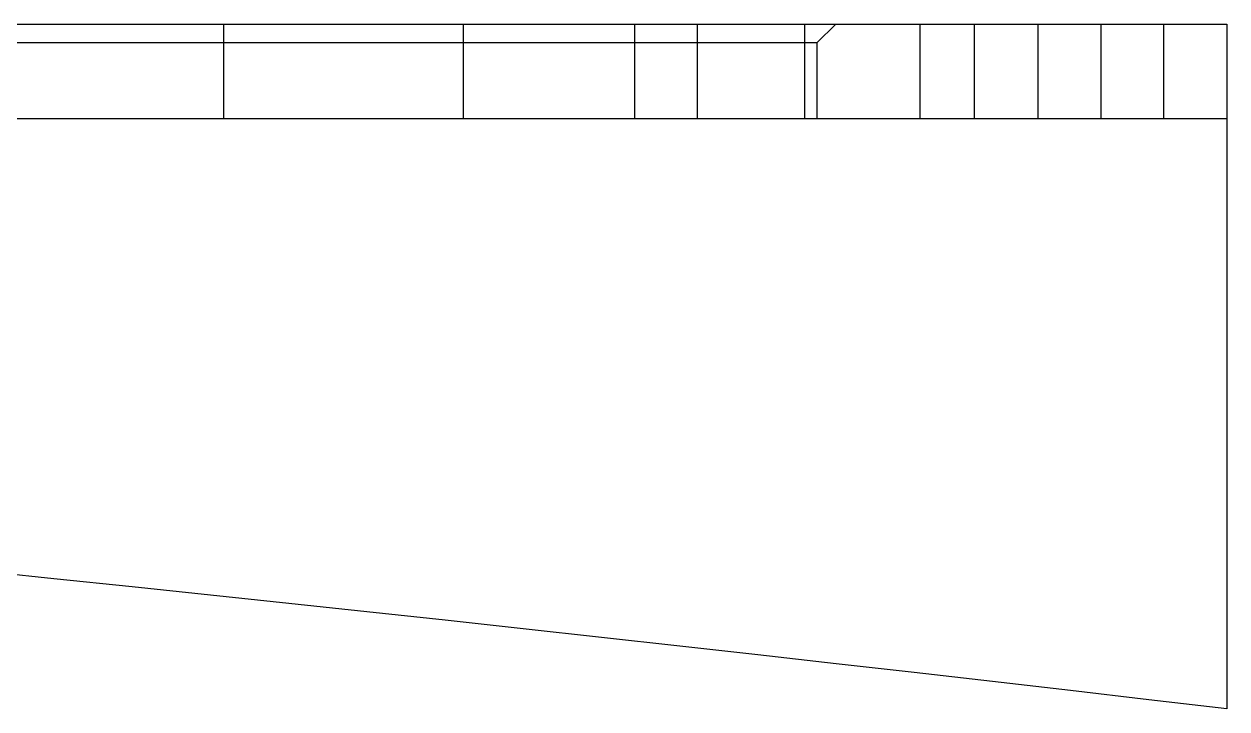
# Model space of a CAD drawing. Header units: inches. Extents: x -64 to 911, y 30 to 355.
# Drawn here: x 814.28 to 833.36, y 126.33 to 137.19 of the extents above; entities that cross this region are included whole.
import ezdxf

# ---------------------------------------------------------------- set-up
doc = ezdxf.new("R2010")
doc.units = ezdxf.units.IN
doc.layers.add('DEFAULT_2', color=8, linetype='Continuous')

msp = doc.modelspace()

# ---------------------------------------------------------------- linework, layer by layer
for p, q in [((515.06, 137.195), (833.356, 137.195)), ((817.45, 135.695), (817.45, 137.195)), ((821.248, 137.195), (821.248, 135.695)), ((829.356, 135.695), (829.356, 137.195)), ((830.356, 137.195), (830.356, 135.695)), ((831.356, 137.195), (831.356, 135.695)), ((832.356, 135.695), (832.356, 137.195)), ((833.356, 137.195), (833.356, 135.695)), ((515.06, 135.695), (833.356, 135.695)), ((833.356, 135.695), (833.356, 126.328))]:
    msp.add_line(p, q)
msp.add_arc((674.208, -1221.068), 1356.763, 83.263712, 96.736288)
at = {"layer": 'DEFAULT_2'}
for p, q in [((823.962, 137.195), (823.962, 135.695)), ((824.959, 137.195), (824.959, 135.695)), ((826.656, 137.195), (826.656, 135.695)), ((827.156, 137.195), (826.856, 136.895)), ((828.493, 135.695), (828.493, 137.195)), ((826.856, 136.895), (812.856, 136.895)), ((826.856, 136.895), (826.856, 135.695))]:
    msp.add_line(p, q, dxfattribs=at)

doc.saveas('drawing.dxf')
